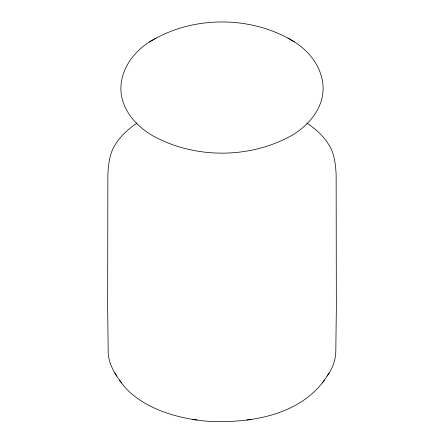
<?xml version="1.0" encoding="UTF-8"?>
<svg xmlns="http://www.w3.org/2000/svg" width="444" height="444" viewBox="0 0 444 444"><rect width="100%" height="100%" fill="white"/><g stroke="black" fill="none" stroke-linecap="round" stroke-linejoin="round"><path stroke-width="0.67" d="M327.15 375.985C332.406 368.692 335.819 359.901 335.814 350.838L336.341 307.92L336.141 174.642C335.575 164.197 334.449 153.236 328.527 144.272C323.099 135.631 315.362 128.655 306.865 123.11M137.135 123.11C128.638 128.655 120.901 135.631 115.473 144.278C109.551 153.236 108.425 164.197 107.859 174.642L107.659 307.92L108.186 350.838C107.981 362.892 114.569 373.615 121.517 382.939C126.823 390.265 133.827 396.215 141.414 401.076C161.039 413.392 184.094 419.064 206.971 421.195C248.34 423.565 298.54 416.089 324.409 380.064M322.483 382.939L329.165 372.977M149.584 41.903C133.411 51.931 120.729 69.503 120.885 89.089C121.234 108.719 135.026 124.903 151.049 134.754C193.684 159.274 250.316 159.274 292.951 134.754C308.974 124.903 322.766 108.725 323.115 89.089C323.271 69.503 310.589 51.931 294.416 41.903C251.476 15.301 192.524 15.301 149.584 41.903L156.055 37.973M246.903 420.063L251.759 419.319M192.241 419.319L197.097 420.063M287.945 37.973L294.416 41.903M114.835 372.977L116.85 375.985M119.591 380.064L121.517 382.939"/></g></svg>
